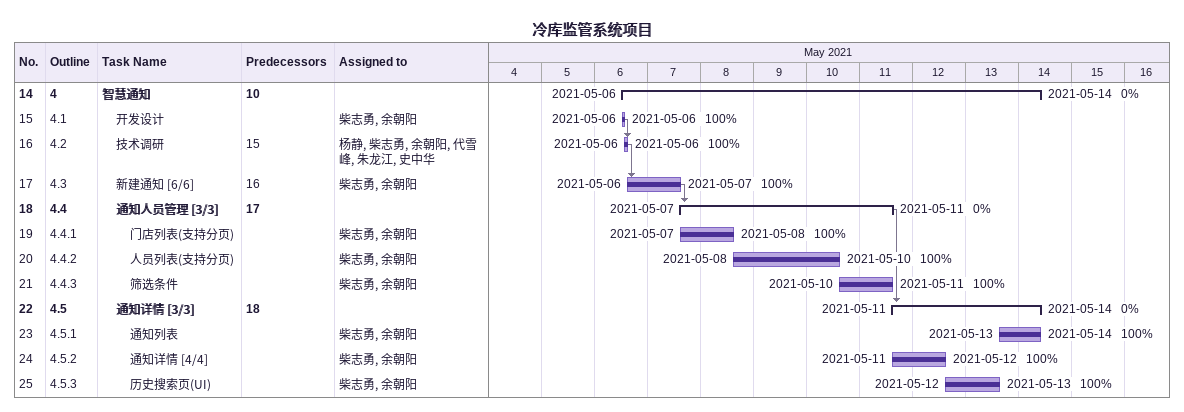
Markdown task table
冷库监管系统项目

| ID | WBS | Task | Start | Finish | Predecessors | Resources | % complete |
|---|---|---|---|---|---|---|---|
| 14 | 4 | **智慧通知** | 2021-05-06 | 2021-05-14 | 10 |  | 0 |
| 15 | 4.1 | 开发设计 | 2021-05-06 | 2021-05-06 |  | 柴志勇, 余朝阳 | 100 |
| 16 | 4.2 | 技术调研 | 2021-05-06 | 2021-05-06 | 15 | 杨静, 柴志勇, 余朝阳, 代雪峰, 朱龙江, 史中华 | 100 |
| 17 | 4.3 | 新建通知 [6/6] | 2021-05-06 | 2021-05-07 | 16 | 柴志勇, 余朝阳 | 100 |
| 18 | 4.4 | **通知人员管理 [3/3]** | 2021-05-07 | 2021-05-11 | 17 |  | 0 |
| 19 | 4.4.1 | 门店列表(支持分页) | 2021-05-07 | 2021-05-08 |  | 柴志勇, 余朝阳 | 100 |
| 20 | 4.4.2 | 人员列表(支持分页) | 2021-05-08 | 2021-05-10 |  | 柴志勇, 余朝阳 | 100 |
| 21 | 4.4.3 | 筛选条件 | 2021-05-10 | 2021-05-11 |  | 柴志勇, 余朝阳 | 100 |
| 22 | 4.5 | **通知详情 [3/3]** | 2021-05-11 | 2021-05-14 | 18 |  | 0 |
| 23 | 4.5.1 | 通知列表 | 2021-05-13 | 2021-05-14 |  | 柴志勇, 余朝阳 | 100 |
| 24 | 4.5.2 | 通知详情 [4/4] | 2021-05-11 | 2021-05-12 |  | 柴志勇, 余朝阳 | 100 |
| 25 | 4.5.3 | 历史搜索页(UI) | 2021-05-12 | 2021-05-13 |  | 柴志勇, 余朝阳 | 100 |
